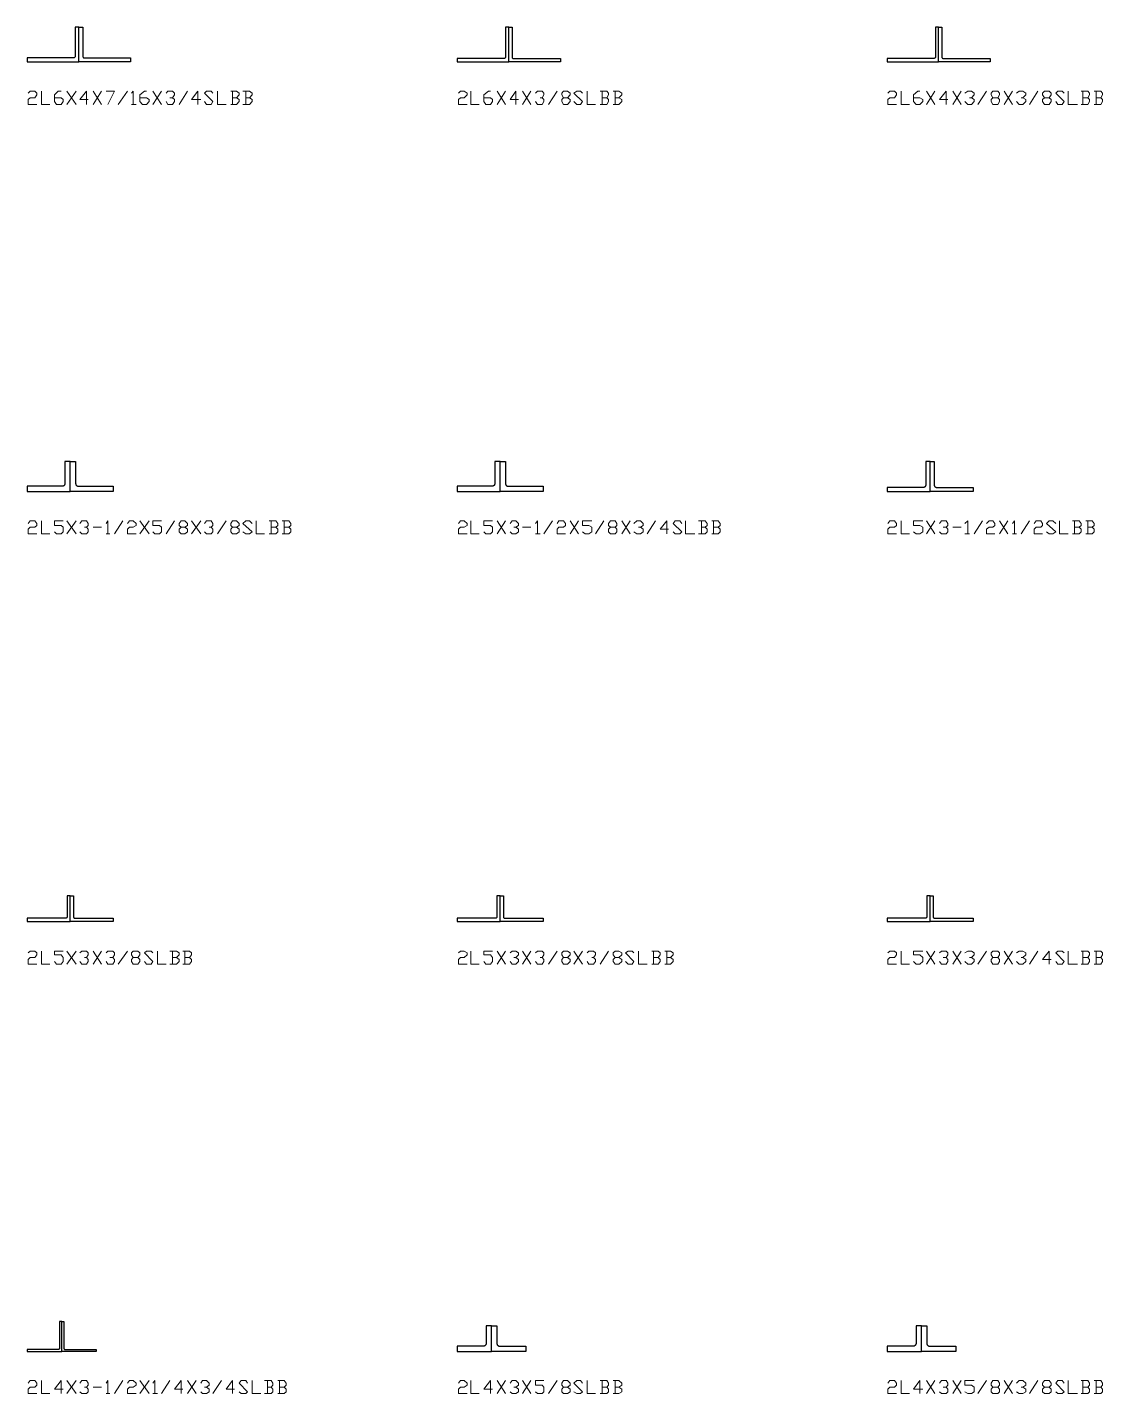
# Model space of a CAD drawing. Header units: inches. Extents: x 0 to 985, y -1555 to 12.
# Drawn here: x 250 to 375.1, y -1354.9 to -1196 of the extents above; entities that cross this region are included whole.
import ezdxf

# ---------------------------------------------------------------- set-up
doc = ezdxf.new("R2010")
doc.units = ezdxf.units.IN
doc.header["$MEASUREMENT"] = 0
doc.layers.add('AISC_STEEL', color=7, linetype='Continuous')

msp = doc.modelspace()

# ---------------------------------------------------------------- linework, layer by layer
at = {"color": 3, "lineweight": 0}
for points in [[(250.11, -1203.65), (250.33, -1203.43), (250.87, -1203.43), (251.09, -1203.65), (251.09, -1203.87), (250.87, -1204.19), (250.33, -1204.19), (250.11, -1204.41), (250.11, -1204.96), (251.09, -1204.96)], [(251.64, -1203.43), (251.64, -1204.96), (252.62, -1204.96)], [(253.16, -1204.19), (253.93, -1204.19), (254.15, -1204.41), (254.15, -1204.63), (253.93, -1204.96), (253.38, -1204.96), (253.16, -1204.63), (253.16, -1203.87), (253.6, -1203.43), (253.93, -1203.43)], [(254.58, -1204.96), (255.67, -1203.43)], [(254.58, -1203.43), (255.67, -1204.96)], [(257.09, -1204.41), (256.11, -1204.41), (256.87, -1203.43), (256.87, -1204.96)], [(257.64, -1204.96), (258.62, -1203.43)], [(257.64, -1203.43), (258.62, -1204.96)], [(259.16, -1203.43), (260.14, -1203.43), (259.38, -1204.96)], [(260.58, -1204.96), (261.67, -1203.43)], [(262.11, -1203.65), (262.32, -1203.43), (262.32, -1204.96)], [(263.09, -1204.19), (263.85, -1204.19), (264.18, -1204.41), (264.18, -1204.63), (263.85, -1204.96), (263.41, -1204.96), (263.09, -1204.63), (263.09, -1203.87), (263.63, -1203.43), (263.85, -1203.43)], [(264.61, -1204.96), (265.6, -1203.43)], [(264.61, -1203.43), (265.6, -1204.96)], [(266.14, -1203.65), (266.36, -1203.43), (266.9, -1203.43), (267.12, -1203.65), (267.12, -1203.87), (266.9, -1204.19), (266.58, -1204.19)], [(266.9, -1204.19), (267.12, -1204.41), (267.12, -1204.63), (266.9, -1204.96), (266.36, -1204.96), (266.14, -1204.63)], [(267.67, -1204.96), (268.65, -1203.43)], [(270.18, -1204.41), (269.09, -1204.41), (269.85, -1203.43), (269.85, -1204.96)], [(270.61, -1204.63), (270.83, -1204.96), (271.38, -1204.96), (271.59, -1204.63), (270.61, -1203.65), (270.83, -1203.43), (271.38, -1203.43), (271.59, -1203.65)], [(272.14, -1203.43), (272.14, -1204.96), (273.12, -1204.96)], [(274.32, -1204.19), (274.65, -1203.87), (274.65, -1203.65), (274.32, -1203.43), (273.67, -1203.43)], [(273.67, -1204.96), (274.32, -1204.96), (274.65, -1204.63), (274.65, -1204.41), (274.32, -1204.19), (273.88, -1204.19)], [(273.88, -1203.43), (273.88, -1204.96)], [(275.85, -1204.19), (276.17, -1203.87), (276.17, -1203.65), (275.85, -1203.43), (275.08, -1203.43)], [(275.08, -1204.96), (275.85, -1204.96), (276.17, -1204.63), (276.17, -1204.41), (275.85, -1204.19), (275.41, -1204.19)], [(275.41, -1203.43), (275.41, -1204.96)], [(300.17, -1203.65), (300.38, -1203.43), (300.82, -1203.43), (301.15, -1203.65), (301.15, -1203.87), (300.82, -1204.19), (300.38, -1204.19), (300.17, -1204.41), (300.17, -1204.96), (301.15, -1204.96)], [(301.58, -1203.43), (301.58, -1204.96), (302.56, -1204.96)], [(303.11, -1204.19), (303.87, -1204.19), (304.09, -1204.41), (304.09, -1204.63), (303.87, -1204.96), (303.33, -1204.96), (303.11, -1204.63), (303.11, -1203.87), (303.65, -1203.43), (303.87, -1203.43)], [(304.64, -1204.96), (305.62, -1203.43)], [(304.64, -1203.43), (305.62, -1204.96)], [(307.14, -1204.41), (306.16, -1204.41), (306.82, -1203.43), (306.82, -1204.96)], [(307.58, -1204.96), (308.56, -1203.43)], [(307.58, -1203.43), (308.56, -1204.96)], [(309.11, -1203.65), (309.33, -1203.43), (309.87, -1203.43), (310.09, -1203.65), (310.09, -1203.87), (309.87, -1204.19), (309.65, -1204.19)], [(309.87, -1204.19), (310.09, -1204.41), (310.09, -1204.63), (309.87, -1204.96), (309.33, -1204.96), (309.11, -1204.63)], [(310.63, -1204.96), (311.62, -1203.43)], [(312.82, -1204.19), (313.14, -1204.41), (313.14, -1204.63), (312.82, -1204.96), (312.38, -1204.96), (312.16, -1204.63), (312.16, -1204.41), (312.38, -1204.19), (312.82, -1204.19), (313.14, -1203.87), (313.14, -1203.65), (312.82, -1203.43), (312.38, -1203.43), (312.16, -1203.65), (312.16, -1203.87), (312.38, -1204.19)], [(313.58, -1204.63), (313.91, -1204.96), (314.34, -1204.96), (314.56, -1204.63), (313.58, -1203.65), (313.91, -1203.43), (314.34, -1203.43), (314.56, -1203.65)], [(315.11, -1203.43), (315.11, -1204.96), (316.09, -1204.96)], [(317.4, -1204.19), (317.61, -1203.87), (317.61, -1203.65), (317.4, -1203.43), (316.63, -1203.43)], [(316.63, -1204.96), (317.4, -1204.96), (317.61, -1204.63), (317.61, -1204.41), (317.4, -1204.19), (316.85, -1204.19)], [(316.85, -1203.43), (316.85, -1204.96)], [(318.81, -1204.19), (319.14, -1203.87), (319.14, -1203.65), (318.81, -1203.43), (318.16, -1203.43)], [(318.16, -1204.96), (318.81, -1204.96), (319.14, -1204.63), (319.14, -1204.41), (318.81, -1204.19), (318.38, -1204.19)], [(318.38, -1203.43), (318.38, -1204.96)], [(350.11, -1203.65), (350.33, -1203.43), (350.87, -1203.43), (351.09, -1203.65), (351.09, -1203.87), (350.87, -1204.19), (350.33, -1204.19), (350.11, -1204.41), (350.11, -1204.96), (351.09, -1204.96)], [(351.64, -1203.43), (351.64, -1204.96), (352.62, -1204.96)], [(353.06, -1204.19), (353.82, -1204.19), (354.15, -1204.41), (354.15, -1204.63), (353.82, -1204.96), (353.38, -1204.96), (353.06, -1204.63), (353.06, -1203.87), (353.6, -1203.43), (353.82, -1203.43)], [(354.58, -1204.96), (355.56, -1203.43)], [(354.58, -1203.43), (355.56, -1204.96)], [(357.09, -1204.41), (356.11, -1204.41), (356.87, -1203.43), (356.87, -1204.96)], [(357.64, -1204.96), (358.62, -1203.43)], [(357.64, -1203.43), (358.62, -1204.96)], [(359.05, -1203.65), (359.38, -1203.43), (359.82, -1203.43), (360.14, -1203.65), (360.14, -1203.87), (359.82, -1204.19), (359.6, -1204.19)], [(359.82, -1204.19), (360.14, -1204.41), (360.14, -1204.63), (359.82, -1204.96), (359.38, -1204.96), (359.05, -1204.63)], [(360.58, -1204.96), (361.56, -1203.43)], [(362.87, -1204.19), (363.09, -1204.41), (363.09, -1204.63), (362.87, -1204.96), (362.32, -1204.96), (362.11, -1204.63), (362.11, -1204.41), (362.32, -1204.19), (362.87, -1204.19), (363.09, -1203.87), (363.09, -1203.65), (362.87, -1203.43), (362.32, -1203.43), (362.11, -1203.65), (362.11, -1203.87), (362.32, -1204.19)], [(363.63, -1204.96), (364.61, -1203.43)], [(363.63, -1203.43), (364.61, -1204.96)], [(365.05, -1203.65), (365.38, -1203.43), (365.81, -1203.43), (366.14, -1203.65), (366.14, -1203.87), (365.81, -1204.19), (365.6, -1204.19)], [(365.81, -1204.19), (366.14, -1204.41), (366.14, -1204.63), (365.81, -1204.96), (365.38, -1204.96), (365.05, -1204.63)], [(366.58, -1204.96), (367.56, -1203.43)], [(368.87, -1204.19), (369.09, -1204.41), (369.09, -1204.63), (368.87, -1204.96), (368.32, -1204.96), (368.1, -1204.63), (368.1, -1204.41), (368.32, -1204.19), (368.87, -1204.19), (369.09, -1203.87), (369.09, -1203.65), (368.87, -1203.43), (368.32, -1203.43), (368.1, -1203.65), (368.1, -1203.87), (368.32, -1204.19)], [(369.63, -1204.63), (369.85, -1204.96), (370.39, -1204.96), (370.61, -1204.63), (369.63, -1203.65), (369.85, -1203.43), (370.39, -1203.43), (370.61, -1203.65)], [(371.05, -1203.43), (371.05, -1204.96), (372.14, -1204.96)], [(373.34, -1204.19), (373.56, -1203.87), (373.56, -1203.65), (373.34, -1203.43), (372.58, -1203.43)], [(372.58, -1204.96), (373.34, -1204.96), (373.56, -1204.63), (373.56, -1204.41), (373.34, -1204.19), (372.79, -1204.19)], [(372.79, -1203.43), (372.79, -1204.96)], [(374.87, -1204.19), (375.08, -1203.87), (375.08, -1203.65), (374.87, -1203.43), (374.1, -1203.43)], [(374.1, -1204.96), (374.87, -1204.96), (375.08, -1204.63), (375.08, -1204.41), (374.87, -1204.19), (374.32, -1204.19)], [(374.32, -1203.43), (374.32, -1204.96)], [(262.11, -1204.96), (262.65, -1204.96)], [(250.11, -1253.7), (250.33, -1253.38), (250.87, -1253.38), (251.09, -1253.7), (251.09, -1253.92), (250.87, -1254.14), (250.33, -1254.14), (250.11, -1254.36), (250.11, -1254.9), (251.09, -1254.9)], [(251.64, -1253.38), (251.64, -1254.9), (252.62, -1254.9)], [(253.16, -1254.68), (253.38, -1254.9), (253.93, -1254.9), (254.15, -1254.68), (254.15, -1254.14), (253.93, -1253.92), (253.16, -1253.92), (253.16, -1253.38), (254.15, -1253.38)], [(254.58, -1254.9), (255.67, -1253.38)], [(254.58, -1253.38), (255.67, -1254.9)], [(256.11, -1253.7), (256.33, -1253.38), (256.87, -1253.38), (257.09, -1253.7), (257.09, -1253.92), (256.87, -1254.14), (256.65, -1254.14)], [(259.16, -1253.7), (259.38, -1253.38), (259.38, -1254.9)], [(260.14, -1254.9), (261.12, -1253.38)], [(261.67, -1253.7), (261.89, -1253.38), (262.32, -1253.38), (262.65, -1253.7), (262.65, -1253.92), (262.32, -1254.14), (261.89, -1254.14), (261.67, -1254.36), (261.67, -1254.9), (262.65, -1254.9)], [(263.09, -1254.9), (264.18, -1253.38)], [(263.09, -1253.38), (264.18, -1254.9)], [(264.61, -1254.68), (264.83, -1254.9), (265.38, -1254.9), (265.6, -1254.68), (265.6, -1254.14), (265.38, -1253.92), (264.61, -1253.92), (264.61, -1253.38), (265.6, -1253.38)], [(266.14, -1254.9), (267.12, -1253.38)], [(268.32, -1254.14), (268.65, -1254.36), (268.65, -1254.68), (268.32, -1254.9), (267.89, -1254.9), (267.67, -1254.68), (267.67, -1254.36), (267.89, -1254.14), (268.32, -1254.14), (268.65, -1253.92), (268.65, -1253.7), (268.32, -1253.38), (267.89, -1253.38), (267.67, -1253.7), (267.67, -1253.92), (267.89, -1254.14)], [(269.09, -1254.9), (270.18, -1253.38)], [(269.09, -1253.38), (270.18, -1254.9)], [(270.61, -1253.7), (270.83, -1253.38), (271.38, -1253.38), (271.59, -1253.7), (271.59, -1253.92), (271.38, -1254.14), (271.16, -1254.14)], [(272.14, -1254.9), (273.12, -1253.38)], [(274.32, -1254.14), (274.65, -1254.36), (274.65, -1254.68), (274.32, -1254.9), (273.88, -1254.9), (273.67, -1254.68), (273.67, -1254.36), (273.88, -1254.14), (274.32, -1254.14), (274.65, -1253.92), (274.65, -1253.7), (274.32, -1253.38), (273.88, -1253.38), (273.67, -1253.7), (273.67, -1253.92), (273.88, -1254.14)], [(275.08, -1254.68), (275.41, -1254.9), (275.85, -1254.9), (276.17, -1254.68), (275.08, -1253.7), (275.41, -1253.38), (275.85, -1253.38), (276.17, -1253.7)], [(276.61, -1253.38), (276.61, -1254.9), (277.59, -1254.9)], [(278.9, -1254.14), (279.12, -1253.92), (279.12, -1253.7), (278.9, -1253.38), (278.14, -1253.38)], [(278.35, -1253.38), (278.35, -1254.9)], [(280.43, -1254.14), (280.65, -1253.92), (280.65, -1253.7), (280.43, -1253.38), (279.66, -1253.38)], [(279.88, -1253.38), (279.88, -1254.9)], [(300.17, -1253.7), (300.38, -1253.38), (300.82, -1253.38), (301.15, -1253.7), (301.15, -1253.92), (300.82, -1254.14), (300.38, -1254.14), (300.17, -1254.36), (300.17, -1254.9), (301.15, -1254.9)], [(301.58, -1253.38), (301.58, -1254.9), (302.56, -1254.9)], [(303.11, -1254.68), (303.33, -1254.9), (303.87, -1254.9), (304.09, -1254.68), (304.09, -1254.14), (303.87, -1253.92), (303.11, -1253.92), (303.11, -1253.38), (304.09, -1253.38)], [(304.64, -1254.9), (305.62, -1253.38)], [(304.64, -1253.38), (305.62, -1254.9)], [(306.16, -1253.7), (306.38, -1253.38), (306.82, -1253.38), (307.14, -1253.7), (307.14, -1253.92), (306.82, -1254.14), (306.6, -1254.14)], [(309.11, -1253.7), (309.33, -1253.38), (309.33, -1254.9)], [(310.09, -1254.9), (311.07, -1253.38)], [(311.62, -1253.7), (311.83, -1253.38), (312.38, -1253.38), (312.6, -1253.7), (312.6, -1253.92), (312.38, -1254.14), (311.83, -1254.14), (311.62, -1254.36), (311.62, -1254.9), (312.6, -1254.9)], [(313.14, -1254.9), (314.12, -1253.38)], [(313.14, -1253.38), (314.12, -1254.9)], [(314.56, -1254.68), (314.89, -1254.9), (315.32, -1254.9), (315.65, -1254.68), (315.65, -1254.14), (315.32, -1253.92), (314.56, -1253.92), (314.56, -1253.38), (315.65, -1253.38)], [(316.09, -1254.9), (317.07, -1253.38)], [(318.38, -1254.14), (318.59, -1254.36), (318.59, -1254.68), (318.38, -1254.9), (317.83, -1254.9), (317.61, -1254.68), (317.61, -1254.36), (317.83, -1254.14), (318.38, -1254.14), (318.59, -1253.92), (318.59, -1253.7), (318.38, -1253.38), (317.83, -1253.38), (317.61, -1253.7), (317.61, -1253.92), (317.83, -1254.14)], [(319.14, -1254.9), (320.12, -1253.38)], [(319.14, -1253.38), (320.12, -1254.9)], [(320.56, -1253.7), (320.89, -1253.38), (321.32, -1253.38), (321.65, -1253.7), (321.65, -1253.92), (321.32, -1254.14), (321.1, -1254.14)], [(322.08, -1254.9), (323.07, -1253.38)], [(324.59, -1254.36), (323.61, -1254.36), (324.37, -1253.38), (324.37, -1254.9)], [(325.14, -1254.68), (325.36, -1254.9), (325.9, -1254.9), (326.12, -1254.68), (325.14, -1253.7), (325.36, -1253.38), (325.9, -1253.38), (326.12, -1253.7)], [(326.56, -1253.38), (326.56, -1254.9), (327.65, -1254.9)], [(328.85, -1254.14), (329.06, -1253.92), (329.06, -1253.7), (328.85, -1253.38), (328.08, -1253.38)], [(328.41, -1253.38), (328.41, -1254.9)], [(330.37, -1254.14), (330.59, -1253.92), (330.59, -1253.7), (330.37, -1253.38), (329.61, -1253.38)], [(329.83, -1253.38), (329.83, -1254.9)], [(350.11, -1253.7), (350.33, -1253.38), (350.87, -1253.38), (351.09, -1253.7), (351.09, -1253.92), (350.87, -1254.14), (350.33, -1254.14), (350.11, -1254.36), (350.11, -1254.9), (351.09, -1254.9)], [(351.64, -1253.38), (351.64, -1254.9), (352.62, -1254.9)], [(353.06, -1254.68), (353.38, -1254.9), (353.82, -1254.9), (354.15, -1254.68), (354.15, -1254.14), (353.82, -1253.92), (353.06, -1253.92), (353.06, -1253.38), (354.15, -1253.38)], [(354.58, -1254.9), (355.56, -1253.38)], [(354.58, -1253.38), (355.56, -1254.9)], [(356.11, -1253.7), (356.33, -1253.38), (356.87, -1253.38), (357.09, -1253.7), (357.09, -1253.92), (356.87, -1254.14), (356.54, -1254.14)], [(359.05, -1253.7), (359.38, -1253.38), (359.38, -1254.9)], [(360.14, -1254.9), (361.12, -1253.38)], [(361.56, -1253.7), (361.89, -1253.38), (362.32, -1253.38), (362.54, -1253.7), (362.54, -1253.92), (362.32, -1254.14), (361.89, -1254.14), (361.56, -1254.36), (361.56, -1254.9), (362.54, -1254.9)], [(363.09, -1254.9), (364.07, -1253.38)], [(363.09, -1253.38), (364.07, -1254.9)], [(364.61, -1253.7), (364.83, -1253.38), (364.83, -1254.9)], [(365.6, -1254.9), (366.58, -1253.38)], [(367.12, -1253.7), (367.34, -1253.38), (367.89, -1253.38), (368.1, -1253.7), (368.1, -1253.92), (367.89, -1254.14), (367.34, -1254.14), (367.12, -1254.36), (367.12, -1254.9), (368.1, -1254.9)], [(368.54, -1254.68), (368.87, -1254.9), (369.3, -1254.9), (369.63, -1254.68), (368.54, -1253.7), (368.87, -1253.38), (369.3, -1253.38), (369.63, -1253.7)], [(370.07, -1253.38), (370.07, -1254.9), (371.05, -1254.9)], [(372.36, -1254.14), (372.58, -1253.92), (372.58, -1253.7), (372.36, -1253.38), (371.59, -1253.38)], [(371.81, -1253.38), (371.81, -1254.9)], [(373.88, -1254.14), (374.1, -1253.92), (374.1, -1253.7), (373.88, -1253.38), (373.12, -1253.38)], [(373.34, -1253.38), (373.34, -1254.9)], [(256.87, -1254.14), (257.09, -1254.36), (257.09, -1254.68), (256.87, -1254.9), (256.33, -1254.9), (256.11, -1254.68)], [(257.64, -1254.14), (258.62, -1254.14)], [(259.16, -1254.9), (259.6, -1254.9)], [(271.38, -1254.14), (271.59, -1254.36), (271.59, -1254.68), (271.38, -1254.9), (270.83, -1254.9), (270.61, -1254.68)], [(278.14, -1254.9), (278.9, -1254.9), (279.12, -1254.68), (279.12, -1254.36), (278.9, -1254.14), (278.35, -1254.14)], [(279.66, -1254.9), (280.43, -1254.9), (280.65, -1254.68), (280.65, -1254.36), (280.43, -1254.14), (279.88, -1254.14)], [(306.82, -1254.14), (307.14, -1254.36), (307.14, -1254.68), (306.82, -1254.9), (306.38, -1254.9), (306.16, -1254.68)], [(307.58, -1254.14), (308.56, -1254.14)], [(309.11, -1254.9), (309.65, -1254.9)], [(321.32, -1254.14), (321.65, -1254.36), (321.65, -1254.68), (321.32, -1254.9), (320.89, -1254.9), (320.56, -1254.68)], [(328.08, -1254.9), (328.85, -1254.9), (329.06, -1254.68), (329.06, -1254.36), (328.85, -1254.14), (328.41, -1254.14)], [(329.61, -1254.9), (330.37, -1254.9), (330.59, -1254.68), (330.59, -1254.36), (330.37, -1254.14), (329.83, -1254.14)], [(356.87, -1254.14), (357.09, -1254.36), (357.09, -1254.68), (356.87, -1254.9), (356.33, -1254.9), (356.11, -1254.68)], [(357.64, -1254.14), (358.62, -1254.14)], [(359.05, -1254.9), (359.6, -1254.9)], [(364.61, -1254.9), (365.05, -1254.9)], [(371.59, -1254.9), (372.36, -1254.9), (372.58, -1254.68), (372.58, -1254.36), (372.36, -1254.14), (371.81, -1254.14)], [(373.12, -1254.9), (373.88, -1254.9), (374.1, -1254.68), (374.1, -1254.36), (373.88, -1254.14), (373.34, -1254.14)], [(250.11, -1303.65), (250.33, -1303.43), (250.87, -1303.43), (251.09, -1303.65), (251.09, -1303.87), (250.87, -1304.19), (250.33, -1304.19), (250.11, -1304.41), (250.11, -1304.96), (251.09, -1304.96)], [(251.64, -1303.43), (251.64, -1304.96), (252.62, -1304.96)], [(253.16, -1304.63), (253.38, -1304.96), (253.93, -1304.96), (254.15, -1304.63), (254.15, -1304.19), (253.93, -1303.87), (253.16, -1303.87), (253.16, -1303.43), (254.15, -1303.43)], [(254.58, -1304.96), (255.67, -1303.43)], [(254.58, -1303.43), (255.67, -1304.96)], [(256.11, -1303.65), (256.33, -1303.43), (256.87, -1303.43), (257.09, -1303.65), (257.09, -1303.87), (256.87, -1304.19), (256.65, -1304.19)], [(256.87, -1304.19), (257.09, -1304.41), (257.09, -1304.63), (256.87, -1304.96), (256.33, -1304.96), (256.11, -1304.63)], [(257.64, -1304.96), (258.62, -1303.43)], [(257.64, -1303.43), (258.62, -1304.96)], [(259.16, -1303.65), (259.38, -1303.43), (259.93, -1303.43), (260.14, -1303.65), (260.14, -1303.87), (259.93, -1304.19), (259.6, -1304.19)], [(259.93, -1304.19), (260.14, -1304.41), (260.14, -1304.63), (259.93, -1304.96), (259.38, -1304.96), (259.16, -1304.63)], [(260.58, -1304.96), (261.67, -1303.43)], [(262.87, -1304.19), (263.09, -1304.41), (263.09, -1304.63), (262.87, -1304.96), (262.32, -1304.96), (262.11, -1304.63), (262.11, -1304.41), (262.32, -1304.19), (262.87, -1304.19), (263.09, -1303.87), (263.09, -1303.65), (262.87, -1303.43), (262.32, -1303.43), (262.11, -1303.65), (262.11, -1303.87), (262.32, -1304.19)], [(263.63, -1304.63), (263.85, -1304.96), (264.4, -1304.96), (264.61, -1304.63), (263.63, -1303.65), (263.85, -1303.43), (264.4, -1303.43), (264.61, -1303.65)], [(265.16, -1303.43), (265.16, -1304.96), (266.14, -1304.96)], [(267.34, -1304.19), (267.67, -1303.87), (267.67, -1303.65), (267.34, -1303.43), (266.58, -1303.43)], [(266.58, -1304.96), (267.34, -1304.96), (267.67, -1304.63), (267.67, -1304.41), (267.34, -1304.19), (266.9, -1304.19)], [(266.9, -1303.43), (266.9, -1304.96)], [(268.87, -1304.19), (269.09, -1303.87), (269.09, -1303.65), (268.87, -1303.43), (268.1, -1303.43)], [(268.1, -1304.96), (268.87, -1304.96), (269.09, -1304.63), (269.09, -1304.41), (268.87, -1304.19), (268.32, -1304.19)], [(268.32, -1303.43), (268.32, -1304.96)], [(300.17, -1303.65), (300.38, -1303.43), (300.82, -1303.43), (301.15, -1303.65), (301.15, -1303.87), (300.82, -1304.19), (300.38, -1304.19), (300.17, -1304.41), (300.17, -1304.96), (301.15, -1304.96)], [(301.58, -1303.43), (301.58, -1304.96), (302.56, -1304.96)], [(303.11, -1304.63), (303.33, -1304.96), (303.87, -1304.96), (304.09, -1304.63), (304.09, -1304.19), (303.87, -1303.87), (303.11, -1303.87), (303.11, -1303.43), (304.09, -1303.43)], [(304.64, -1304.96), (305.62, -1303.43)], [(304.64, -1303.43), (305.62, -1304.96)], [(306.16, -1303.65), (306.38, -1303.43), (306.82, -1303.43), (307.14, -1303.65), (307.14, -1303.87), (306.82, -1304.19), (306.6, -1304.19)], [(306.82, -1304.19), (307.14, -1304.41), (307.14, -1304.63), (306.82, -1304.96), (306.38, -1304.96), (306.16, -1304.63)], [(307.58, -1304.96), (308.56, -1303.43)], [(307.58, -1303.43), (308.56, -1304.96)], [(309.11, -1303.65), (309.33, -1303.43), (309.87, -1303.43), (310.09, -1303.65), (310.09, -1303.87), (309.87, -1304.19), (309.65, -1304.19)], [(309.87, -1304.19), (310.09, -1304.41), (310.09, -1304.63), (309.87, -1304.96), (309.33, -1304.96), (309.11, -1304.63)], [(310.63, -1304.96), (311.62, -1303.43)], [(312.82, -1304.19), (313.14, -1304.41), (313.14, -1304.63), (312.82, -1304.96), (312.38, -1304.96), (312.16, -1304.63), (312.16, -1304.41), (312.38, -1304.19), (312.82, -1304.19), (313.14, -1303.87), (313.14, -1303.65), (312.82, -1303.43), (312.38, -1303.43), (312.16, -1303.65), (312.16, -1303.87), (312.38, -1304.19)], [(313.58, -1304.96), (314.56, -1303.43)], [(313.58, -1303.43), (314.56, -1304.96)], [(315.11, -1303.65), (315.32, -1303.43), (315.87, -1303.43), (316.09, -1303.65), (316.09, -1303.87), (315.87, -1304.19), (315.65, -1304.19)], [(315.87, -1304.19), (316.09, -1304.41), (316.09, -1304.63), (315.87, -1304.96), (315.32, -1304.96), (315.11, -1304.63)], [(316.63, -1304.96), (317.61, -1303.43)], [(318.81, -1304.19), (319.14, -1304.41), (319.14, -1304.63), (318.81, -1304.96), (318.38, -1304.96), (318.16, -1304.63), (318.16, -1304.41), (318.38, -1304.19), (318.81, -1304.19), (319.14, -1303.87), (319.14, -1303.65), (318.81, -1303.43), (318.38, -1303.43), (318.16, -1303.65), (318.16, -1303.87), (318.38, -1304.19)], [(319.58, -1304.63), (319.9, -1304.96), (320.34, -1304.96), (320.56, -1304.63), (319.58, -1303.65), (319.9, -1303.43), (320.34, -1303.43), (320.56, -1303.65)], [(321.1, -1303.43), (321.1, -1304.96), (322.08, -1304.96)], [(323.39, -1304.19), (323.61, -1303.87), (323.61, -1303.65), (323.39, -1303.43), (322.63, -1303.43)], [(322.63, -1304.96), (323.39, -1304.96), (323.61, -1304.63), (323.61, -1304.41), (323.39, -1304.19), (322.85, -1304.19)], [(322.85, -1303.43), (322.85, -1304.96)], [(324.81, -1304.19), (325.14, -1303.87), (325.14, -1303.65), (324.81, -1303.43), (324.16, -1303.43)], [(324.16, -1304.96), (324.81, -1304.96), (325.14, -1304.63), (325.14, -1304.41), (324.81, -1304.19), (324.37, -1304.19)], [(324.37, -1303.43), (324.37, -1304.96)], [(350.11, -1303.65), (350.33, -1303.43), (350.87, -1303.43), (351.09, -1303.65), (351.09, -1303.87), (350.87, -1304.19), (350.33, -1304.19), (350.11, -1304.41), (350.11, -1304.96), (351.09, -1304.96)], [(351.64, -1303.43), (351.64, -1304.96), (352.62, -1304.96)], [(353.06, -1304.63), (353.38, -1304.96), (353.82, -1304.96), (354.15, -1304.63), (354.15, -1304.19), (353.82, -1303.87), (353.06, -1303.87), (353.06, -1303.43), (354.15, -1303.43)], [(354.58, -1304.96), (355.56, -1303.43)], [(354.58, -1303.43), (355.56, -1304.96)], [(356.11, -1303.65), (356.33, -1303.43), (356.87, -1303.43), (357.09, -1303.65), (357.09, -1303.87), (356.87, -1304.19), (356.54, -1304.19)], [(356.87, -1304.19), (357.09, -1304.41), (357.09, -1304.63), (356.87, -1304.96), (356.33, -1304.96), (356.11, -1304.63)], [(357.64, -1304.96), (358.62, -1303.43)], [(357.64, -1303.43), (358.62, -1304.96)], [(359.05, -1303.65), (359.38, -1303.43), (359.82, -1303.43), (360.14, -1303.65), (360.14, -1303.87), (359.82, -1304.19), (359.6, -1304.19)], [(359.82, -1304.19), (360.14, -1304.41), (360.14, -1304.63), (359.82, -1304.96), (359.38, -1304.96), (359.05, -1304.63)], [(360.58, -1304.96), (361.56, -1303.43)], [(362.87, -1304.19), (363.09, -1304.41), (363.09, -1304.63), (362.87, -1304.96), (362.32, -1304.96), (362.11, -1304.63), (362.11, -1304.41), (362.32, -1304.19), (362.87, -1304.19), (363.09, -1303.87), (363.09, -1303.65), (362.87, -1303.43), (362.32, -1303.43), (362.11, -1303.65), (362.11, -1303.87), (362.32, -1304.19)], [(363.63, -1304.96), (364.61, -1303.43)], [(363.63, -1303.43), (364.61, -1304.96)], [(365.05, -1303.65), (365.38, -1303.43), (365.81, -1303.43), (366.14, -1303.65), (366.14, -1303.87), (365.81, -1304.19), (365.6, -1304.19)], [(365.81, -1304.19), (366.14, -1304.41), (366.14, -1304.63), (365.81, -1304.96), (365.38, -1304.96), (365.05, -1304.63)], [(366.58, -1304.96), (367.56, -1303.43)], [(369.09, -1304.41), (368.1, -1304.41), (368.87, -1303.43), (368.87, -1304.96)], [(369.63, -1304.63), (369.85, -1304.96), (370.39, -1304.96), (370.61, -1304.63), (369.63, -1303.65), (369.85, -1303.43), (370.39, -1303.43), (370.61, -1303.65)], [(371.05, -1303.43), (371.05, -1304.96), (372.14, -1304.96)], [(373.34, -1304.19), (373.56, -1303.87), (373.56, -1303.65), (373.34, -1303.43), (372.58, -1303.43)], [(372.58, -1304.96), (373.34, -1304.96), (373.56, -1304.63), (373.56, -1304.41), (373.34, -1304.19), (372.79, -1304.19)], [(372.79, -1303.43), (372.79, -1304.96)], [(374.87, -1304.19), (375.08, -1303.87), (375.08, -1303.65), (374.87, -1303.43), (374.1, -1303.43)], [(374.1, -1304.96), (374.87, -1304.96), (375.08, -1304.63), (375.08, -1304.41), (374.87, -1304.19), (374.32, -1304.19)], [(374.32, -1303.43), (374.32, -1304.96)], [(250.11, -1353.7), (250.33, -1353.38), (250.87, -1353.38), (251.09, -1353.7), (251.09, -1353.92), (250.87, -1354.14), (250.33, -1354.14), (250.11, -1354.36), (250.11, -1354.9), (251.09, -1354.9)], [(251.64, -1353.38), (251.64, -1354.9), (252.62, -1354.9)], [(254.15, -1354.36), (253.16, -1354.36), (253.93, -1353.38), (253.93, -1354.9)], [(254.58, -1354.9), (255.67, -1353.38)], [(254.58, -1353.38), (255.67, -1354.9)], [(256.11, -1353.7), (256.33, -1353.38), (256.87, -1353.38), (257.09, -1353.7), (257.09, -1353.92), (256.87, -1354.14), (256.65, -1354.14)], [(259.16, -1353.7), (259.38, -1353.38), (259.38, -1354.9)], [(260.14, -1354.9), (261.12, -1353.38)], [(261.67, -1353.7), (261.89, -1353.38), (262.32, -1353.38), (262.65, -1353.7), (262.65, -1353.92), (262.32, -1354.14), (261.89, -1354.14), (261.67, -1354.36), (261.67, -1354.9), (262.65, -1354.9)], [(263.09, -1354.9), (264.18, -1353.38)], [(263.09, -1353.38), (264.18, -1354.9)], [(264.61, -1353.7), (264.83, -1353.38), (264.83, -1354.9)], [(265.6, -1354.9), (266.58, -1353.38)], [(268.1, -1354.36), (267.12, -1354.36), (267.89, -1353.38), (267.89, -1354.9)], [(268.65, -1354.9), (269.63, -1353.38)], [(268.65, -1353.38), (269.63, -1354.9)], [(270.18, -1353.7), (270.39, -1353.38), (270.83, -1353.38), (271.16, -1353.7), (271.16, -1353.92), (270.83, -1354.14), (270.61, -1354.14)], [(271.59, -1354.9), (272.58, -1353.38)], [(274.1, -1354.36), (273.12, -1354.36), (273.88, -1353.38), (273.88, -1354.9)], [(274.65, -1354.69), (274.87, -1354.9), (275.41, -1354.9), (275.63, -1354.69), (274.65, -1353.7), (274.87, -1353.38), (275.41, -1353.38), (275.63, -1353.7)], [(276.17, -1353.38), (276.17, -1354.9), (277.16, -1354.9)], [(278.35, -1354.14), (278.57, -1353.92), (278.57, -1353.7), (278.35, -1353.38), (277.59, -1353.38)], [(277.92, -1353.38), (277.92, -1354.9)], [(279.88, -1354.14), (280.1, -1353.92), (280.1, -1353.7), (279.88, -1353.38), (279.12, -1353.38)], [(279.34, -1353.38), (279.34, -1354.9)], [(300.17, -1353.7), (300.38, -1353.38), (300.82, -1353.38), (301.15, -1353.7), (301.15, -1353.92), (300.82, -1354.14), (300.38, -1354.14), (300.17, -1354.36), (300.17, -1354.9), (301.15, -1354.9)], [(301.58, -1353.38), (301.58, -1354.9), (302.56, -1354.9)], [(304.09, -1354.36), (303.11, -1354.36), (303.87, -1353.38), (303.87, -1354.9)], [(304.64, -1354.9), (305.62, -1353.38)], [(304.64, -1353.38), (305.62, -1354.9)], [(306.16, -1353.7), (306.38, -1353.38), (306.82, -1353.38), (307.14, -1353.7), (307.14, -1353.92), (306.82, -1354.14), (306.6, -1354.14)], [(307.58, -1354.9), (308.56, -1353.38)], [(307.58, -1353.38), (308.56, -1354.9)], [(309.11, -1354.69), (309.33, -1354.9), (309.87, -1354.9), (310.09, -1354.69), (310.09, -1354.14), (309.87, -1353.92), (309.11, -1353.92), (309.11, -1353.38), (310.09, -1353.38)], [(310.63, -1354.9), (311.62, -1353.38)], [(312.82, -1354.14), (313.14, -1354.36), (313.14, -1354.69), (312.82, -1354.9), (312.38, -1354.9), (312.16, -1354.69), (312.16, -1354.36), (312.38, -1354.14), (312.82, -1354.14), (313.14, -1353.92), (313.14, -1353.7), (312.82, -1353.38), (312.38, -1353.38), (312.16, -1353.7), (312.16, -1353.92), (312.38, -1354.14)], [(313.58, -1354.69), (313.91, -1354.9), (314.34, -1354.9), (314.56, -1354.69), (313.58, -1353.7), (313.91, -1353.38), (314.34, -1353.38), (314.56, -1353.7)], [(315.11, -1353.38), (315.11, -1354.9), (316.09, -1354.9)], [(317.4, -1354.14), (317.61, -1353.92), (317.61, -1353.7), (317.4, -1353.38), (316.63, -1353.38)], [(316.85, -1353.38), (316.85, -1354.9)], [(318.81, -1354.14), (319.14, -1353.92), (319.14, -1353.7), (318.81, -1353.38), (318.16, -1353.38)], [(318.38, -1353.38), (318.38, -1354.9)], [(350.11, -1353.7), (350.33, -1353.38), (350.87, -1353.38), (351.09, -1353.7), (351.09, -1353.92), (350.87, -1354.14), (350.33, -1354.14), (350.11, -1354.36), (350.11, -1354.9), (351.09, -1354.9)], [(351.64, -1353.38), (351.64, -1354.9), (352.62, -1354.9)], [(354.15, -1354.36), (353.06, -1354.36), (353.82, -1353.38), (353.82, -1354.9)], [(354.58, -1354.9), (355.56, -1353.38)], [(354.58, -1353.38), (355.56, -1354.9)], [(356.11, -1353.7), (356.33, -1353.38), (356.87, -1353.38), (357.09, -1353.7), (357.09, -1353.92), (356.87, -1354.14), (356.54, -1354.14)], [(357.64, -1354.9), (358.62, -1353.38)], [(357.64, -1353.38), (358.62, -1354.9)], [(359.05, -1354.69), (359.38, -1354.9), (359.82, -1354.9), (360.14, -1354.69), (360.14, -1354.14), (359.82, -1353.92), (359.05, -1353.92), (359.05, -1353.38), (360.14, -1353.38)], [(360.58, -1354.9), (361.56, -1353.38)], [(362.87, -1354.14), (363.09, -1354.36), (363.09, -1354.69), (362.87, -1354.9), (362.32, -1354.9), (362.11, -1354.69), (362.11, -1354.36), (362.32, -1354.14), (362.87, -1354.14), (363.09, -1353.92), (363.09, -1353.7), (362.87, -1353.38), (362.32, -1353.38), (362.11, -1353.7), (362.11, -1353.92), (362.32, -1354.14)], [(363.63, -1354.9), (364.61, -1353.38)], [(363.63, -1353.38), (364.61, -1354.9)], [(365.05, -1353.7), (365.38, -1353.38), (365.81, -1353.38), (366.14, -1353.7), (366.14, -1353.92), (365.81, -1354.14), (365.6, -1354.14)], [(366.58, -1354.9), (367.56, -1353.38)], [(368.87, -1354.14), (369.09, -1354.36), (369.09, -1354.69), (368.87, -1354.9), (368.32, -1354.9), (368.1, -1354.69), (368.1, -1354.36), (368.32, -1354.14), (368.87, -1354.14), (369.09, -1353.92), (369.09, -1353.7), (368.87, -1353.38), (368.32, -1353.38), (368.1, -1353.7), (368.1, -1353.92), (368.32, -1354.14)], [(369.63, -1354.69), (369.85, -1354.9), (370.39, -1354.9), (370.61, -1354.69), (369.63, -1353.7), (369.85, -1353.38), (370.39, -1353.38), (370.61, -1353.7)], [(371.05, -1353.38), (371.05, -1354.9), (372.14, -1354.9)], [(373.34, -1354.14), (373.56, -1353.92), (373.56, -1353.7), (373.34, -1353.38), (372.58, -1353.38)], [(372.79, -1353.38), (372.79, -1354.9)], [(374.87, -1354.14), (375.08, -1353.92), (375.08, -1353.7), (374.87, -1353.38), (374.1, -1353.38)], [(374.32, -1353.38), (374.32, -1354.9)], [(256.87, -1354.14), (257.09, -1354.36), (257.09, -1354.69), (256.87, -1354.9), (256.33, -1354.9), (256.11, -1354.69)], [(257.64, -1354.14), (258.62, -1354.14)], [(259.16, -1354.9), (259.6, -1354.9)], [(264.61, -1354.9), (265.16, -1354.9)], [(270.83, -1354.14), (271.16, -1354.36), (271.16, -1354.69), (270.83, -1354.9), (270.39, -1354.9), (270.18, -1354.69)], [(277.59, -1354.9), (278.35, -1354.9), (278.57, -1354.69), (278.57, -1354.36), (278.35, -1354.14), (277.92, -1354.14)], [(279.12, -1354.9), (279.88, -1354.9), (280.1, -1354.69), (280.1, -1354.36), (279.88, -1354.14), (279.34, -1354.14)], [(306.82, -1354.14), (307.14, -1354.36), (307.14, -1354.69), (306.82, -1354.9), (306.38, -1354.9), (306.16, -1354.69)], [(316.63, -1354.9), (317.4, -1354.9), (317.61, -1354.69), (317.61, -1354.36), (317.4, -1354.14), (316.85, -1354.14)], [(318.16, -1354.9), (318.81, -1354.9), (319.14, -1354.69), (319.14, -1354.36), (318.81, -1354.14), (318.38, -1354.14)], [(356.87, -1354.14), (357.09, -1354.36), (357.09, -1354.69), (356.87, -1354.9), (356.33, -1354.9), (356.11, -1354.69)], [(365.81, -1354.14), (366.14, -1354.36), (366.14, -1354.69), (365.81, -1354.9), (365.38, -1354.9), (365.05, -1354.69)], [(372.58, -1354.9), (373.34, -1354.9), (373.56, -1354.69), (373.56, -1354.36), (373.34, -1354.14), (372.79, -1354.14)], [(374.1, -1354.9), (374.87, -1354.9), (375.08, -1354.69), (375.08, -1354.36), (374.87, -1354.14), (374.32, -1354.14)]]:
    msp.add_lwpolyline(points, dxfattribs=at)
at = {"layer": 'AISC_STEEL'}
for points in [[(250, -1200), (256, -1200), (256, -1196), (255.56, -1196), (255.56, -1199.34), (255.56, -1199.37), (255.55, -1199.4), (255.55, -1199.43), (255.53, -1199.45), (255.52, -1199.48), (255.5, -1199.5), (255.48, -1199.52), (255.45, -1199.53), (255.43, -1199.55), (255.4, -1199.55), (255.37, -1199.56), (255.34, -1199.56), (250, -1199.56)], [(262, -1200), (256, -1200), (256, -1196), (256.44, -1196), (256.44, -1199.34), (256.44, -1199.37), (256.45, -1199.4), (256.45, -1199.43), (256.47, -1199.45), (256.48, -1199.48), (256.5, -1199.5), (256.52, -1199.52), (256.55, -1199.53), (256.57, -1199.55), (256.6, -1199.55), (256.63, -1199.56), (256.66, -1199.56), (262, -1199.56)], [(300, -1200), (306, -1200), (306, -1196), (305.62, -1196), (305.62, -1199.44), (305.62, -1199.46), (305.62, -1199.49), (305.61, -1199.51), (305.6, -1199.53), (305.59, -1199.55), (305.57, -1199.57), (305.55, -1199.59), (305.53, -1199.6), (305.51, -1199.61), (305.49, -1199.62), (305.46, -1199.62), (305.44, -1199.62), (300, -1199.62)], [(312, -1200), (306, -1200), (306, -1196), (306.38, -1196), (306.38, -1199.44), (306.38, -1199.46), (306.38, -1199.49), (306.39, -1199.51), (306.4, -1199.53), (306.41, -1199.55), (306.43, -1199.57), (306.45, -1199.59), (306.47, -1199.6), (306.49, -1199.61), (306.51, -1199.62), (306.54, -1199.62), (306.56, -1199.62), (312, -1199.62)], [(350, -1200), (356, -1200), (356, -1196), (355.62, -1196), (355.62, -1199.44), (355.62, -1199.46), (355.62, -1199.49), (355.61, -1199.51), (355.6, -1199.53), (355.59, -1199.55), (355.57, -1199.57), (355.55, -1199.59), (355.53, -1199.6), (355.51, -1199.61), (355.49, -1199.62), (355.46, -1199.62), (355.44, -1199.62), (350, -1199.62)], [(362, -1200), (356, -1200), (356, -1196), (356.38, -1196), (356.38, -1199.44), (356.38, -1199.46), (356.38, -1199.49), (356.39, -1199.51), (356.4, -1199.53), (356.41, -1199.55), (356.43, -1199.57), (356.45, -1199.59), (356.47, -1199.6), (356.49, -1199.61), (356.51, -1199.62), (356.54, -1199.62), (356.56, -1199.62), (362, -1199.62)], [(250, -1250), (255, -1250), (255, -1246.5), (254.38, -1246.5), (254.38, -1249.06), (254.37, -1249.09), (254.37, -1249.12), (254.36, -1249.15), (254.35, -1249.18), (254.34, -1249.2), (254.33, -1249.23), (254.31, -1249.25), (254.29, -1249.27), (254.27, -1249.29), (254.25, -1249.31), (254.23, -1249.33), (254.2, -1249.34), (254.18, -1249.35), (254.15, -1249.36), (254.12, -1249.37), (254.09, -1249.37), (254.06, -1249.38), (250, -1249.38)], [(260, -1250), (255, -1250), (255, -1246.5), (255.62, -1246.5), (255.62, -1249.06), (255.63, -1249.09), (255.63, -1249.12), (255.64, -1249.15), (255.65, -1249.18), (255.66, -1249.2), (255.67, -1249.23), (255.69, -1249.25), (255.71, -1249.27), (255.73, -1249.29), (255.75, -1249.31), (255.77, -1249.33), (255.8, -1249.34), (255.82, -1249.35), (255.85, -1249.36), (255.88, -1249.37), (255.91, -1249.37), (255.94, -1249.38), (260, -1249.38)], [(300, -1250), (305, -1250), (305, -1246.5), (304.38, -1246.5), (304.38, -1249.06), (304.37, -1249.09), (304.37, -1249.12), (304.36, -1249.15), (304.35, -1249.18), (304.34, -1249.2), (304.33, -1249.23), (304.31, -1249.25), (304.29, -1249.27), (304.27, -1249.29), (304.25, -1249.31), (304.23, -1249.33), (304.2, -1249.34), (304.18, -1249.35), (304.15, -1249.36), (304.12, -1249.37), (304.09, -1249.37), (304.06, -1249.38), (300, -1249.38)], [(310, -1250), (305, -1250), (305, -1246.5), (305.62, -1246.5), (305.62, -1249.06), (305.63, -1249.09), (305.63, -1249.12), (305.64, -1249.15), (305.65, -1249.18), (305.66, -1249.2), (305.67, -1249.23), (305.69, -1249.25), (305.71, -1249.27), (305.73, -1249.29), (305.75, -1249.31), (305.77, -1249.33), (305.8, -1249.34), (305.82, -1249.35), (305.85, -1249.36), (305.88, -1249.37), (305.91, -1249.37), (305.94, -1249.38), (310, -1249.38)], [(350, -1250), (355, -1250), (355, -1246.5), (354.5, -1246.5), (354.5, -1249.25), (354.5, -1249.28), (354.49, -1249.31), (354.49, -1249.33), (354.48, -1249.36), (354.46, -1249.38), (354.45, -1249.41), (354.43, -1249.43), (354.41, -1249.45), (354.38, -1249.46), (354.36, -1249.48), (354.33, -1249.49), (354.31, -1249.49), (354.28, -1249.5), (354.25, -1249.5), (350, -1249.5)], [(360, -1250), (355, -1250), (355, -1246.5), (355.5, -1246.5), (355.5, -1249.25), (355.5, -1249.28), (355.51, -1249.31), (355.51, -1249.33), (355.52, -1249.36), (355.54, -1249.38), (355.55, -1249.41), (355.57, -1249.43), (355.59, -1249.45), (355.62, -1249.46), (355.64, -1249.48), (355.67, -1249.49), (355.69, -1249.49), (355.72, -1249.5), (355.75, -1249.5), (360, -1249.5)], [(250, -1300), (255, -1300), (255, -1297), (254.62, -1297), (254.62, -1299.44), (254.62, -1299.46), (254.62, -1299.49), (254.61, -1299.51), (254.6, -1299.53), (254.59, -1299.55), (254.57, -1299.57), (254.55, -1299.59), (254.53, -1299.6), (254.51, -1299.61), (254.49, -1299.62), (254.46, -1299.62), (254.44, -1299.62), (250, -1299.62)], [(260, -1300), (255, -1300), (255, -1297), (255.38, -1297), (255.38, -1299.44), (255.38, -1299.46), (255.38, -1299.49), (255.39, -1299.51), (255.4, -1299.53), (255.41, -1299.55), (255.43, -1299.57), (255.45, -1299.59), (255.47, -1299.6), (255.49, -1299.61), (255.51, -1299.62), (255.54, -1299.62), (255.56, -1299.62), (260, -1299.62)], [(300, -1300), (305, -1300), (305, -1297), (304.62, -1297), (304.62, -1299.44), (304.62, -1299.46), (304.62, -1299.49), (304.61, -1299.51), (304.6, -1299.53), (304.59, -1299.55), (304.57, -1299.57), (304.55, -1299.59), (304.53, -1299.6), (304.51, -1299.61), (304.49, -1299.62), (304.46, -1299.62), (304.44, -1299.62), (300, -1299.62)], [(310, -1300), (305, -1300), (305, -1297), (305.38, -1297), (305.38, -1299.44), (305.38, -1299.46), (305.38, -1299.49), (305.39, -1299.51), (305.4, -1299.53), (305.41, -1299.55), (305.43, -1299.57), (305.45, -1299.59), (305.47, -1299.6), (305.49, -1299.61), (305.51, -1299.62), (305.54, -1299.62), (305.56, -1299.62), (310, -1299.62)], [(350, -1300), (355, -1300), (355, -1297), (354.62, -1297), (354.62, -1299.44), (354.62, -1299.46), (354.62, -1299.49), (354.61, -1299.51), (354.6, -1299.53), (354.59, -1299.55), (354.57, -1299.57), (354.55, -1299.59), (354.53, -1299.6), (354.51, -1299.61), (354.49, -1299.62), (354.46, -1299.62), (354.44, -1299.62), (350, -1299.62)], [(360, -1300), (355, -1300), (355, -1297), (355.38, -1297), (355.38, -1299.44), (355.38, -1299.46), (355.38, -1299.49), (355.39, -1299.51), (355.4, -1299.53), (355.41, -1299.55), (355.43, -1299.57), (355.45, -1299.59), (355.47, -1299.6), (355.49, -1299.61), (355.51, -1299.62), (355.54, -1299.62), (355.56, -1299.62), (360, -1299.62)], [(250, -1350), (254, -1350), (254, -1346.5), (253.75, -1346.5), (253.75, -1349.62), (253.75, -1349.64), (253.75, -1349.66), (253.74, -1349.67), (253.73, -1349.69), (253.72, -1349.7), (253.71, -1349.71), (253.7, -1349.72), (253.69, -1349.73), (253.67, -1349.74), (253.66, -1349.75), (253.64, -1349.75), (253.62, -1349.75), (250, -1349.75)], [(258, -1350), (254, -1350), (254, -1346.5), (254.25, -1346.5), (254.25, -1349.62), (254.25, -1349.64), (254.25, -1349.66), (254.26, -1349.67), (254.27, -1349.69), (254.28, -1349.7), (254.29, -1349.71), (254.3, -1349.72), (254.31, -1349.73), (254.33, -1349.74), (254.34, -1349.75), (254.36, -1349.75), (254.38, -1349.75), (258, -1349.75)], [(300, -1350), (304, -1350), (304, -1347), (303.38, -1347), (303.38, -1349.06), (303.37, -1349.09), (303.37, -1349.12), (303.36, -1349.15), (303.35, -1349.18), (303.34, -1349.2), (303.33, -1349.23), (303.31, -1349.25), (303.29, -1349.27), (303.27, -1349.29), (303.25, -1349.31), (303.23, -1349.33), (303.2, -1349.34), (303.18, -1349.35), (303.15, -1349.36), (303.12, -1349.37), (303.09, -1349.37), (303.06, -1349.38), (300, -1349.38)], [(308, -1350), (304, -1350), (304, -1347), (304.62, -1347), (304.62, -1349.06), (304.63, -1349.09), (304.63, -1349.12), (304.64, -1349.15), (304.65, -1349.18), (304.66, -1349.2), (304.67, -1349.23), (304.69, -1349.25), (304.71, -1349.27), (304.73, -1349.29), (304.75, -1349.31), (304.77, -1349.33), (304.8, -1349.34), (304.82, -1349.35), (304.85, -1349.36), (304.88, -1349.37), (304.91, -1349.37), (304.94, -1349.38), (308, -1349.38)], [(350, -1350), (354, -1350), (354, -1347), (353.38, -1347), (353.38, -1349.06), (353.37, -1349.09), (353.37, -1349.12), (353.36, -1349.15), (353.35, -1349.18), (353.34, -1349.2), (353.33, -1349.23), (353.31, -1349.25), (353.29, -1349.27), (353.27, -1349.29), (353.25, -1349.31), (353.23, -1349.33), (353.2, -1349.34), (353.18, -1349.35), (353.15, -1349.36), (353.12, -1349.37), (353.09, -1349.37), (353.06, -1349.38), (350, -1349.38)], [(358, -1350), (354, -1350), (354, -1347), (354.62, -1347), (354.62, -1349.06), (354.63, -1349.09), (354.63, -1349.12), (354.64, -1349.15), (354.65, -1349.18), (354.66, -1349.2), (354.67, -1349.23), (354.69, -1349.25), (354.71, -1349.27), (354.73, -1349.29), (354.75, -1349.31), (354.77, -1349.33), (354.8, -1349.34), (354.82, -1349.35), (354.85, -1349.36), (354.88, -1349.37), (354.91, -1349.37), (354.94, -1349.38), (358, -1349.38)]]:
    msp.add_lwpolyline(points, close=True, dxfattribs=at)

doc.saveas('drawing.dxf')
